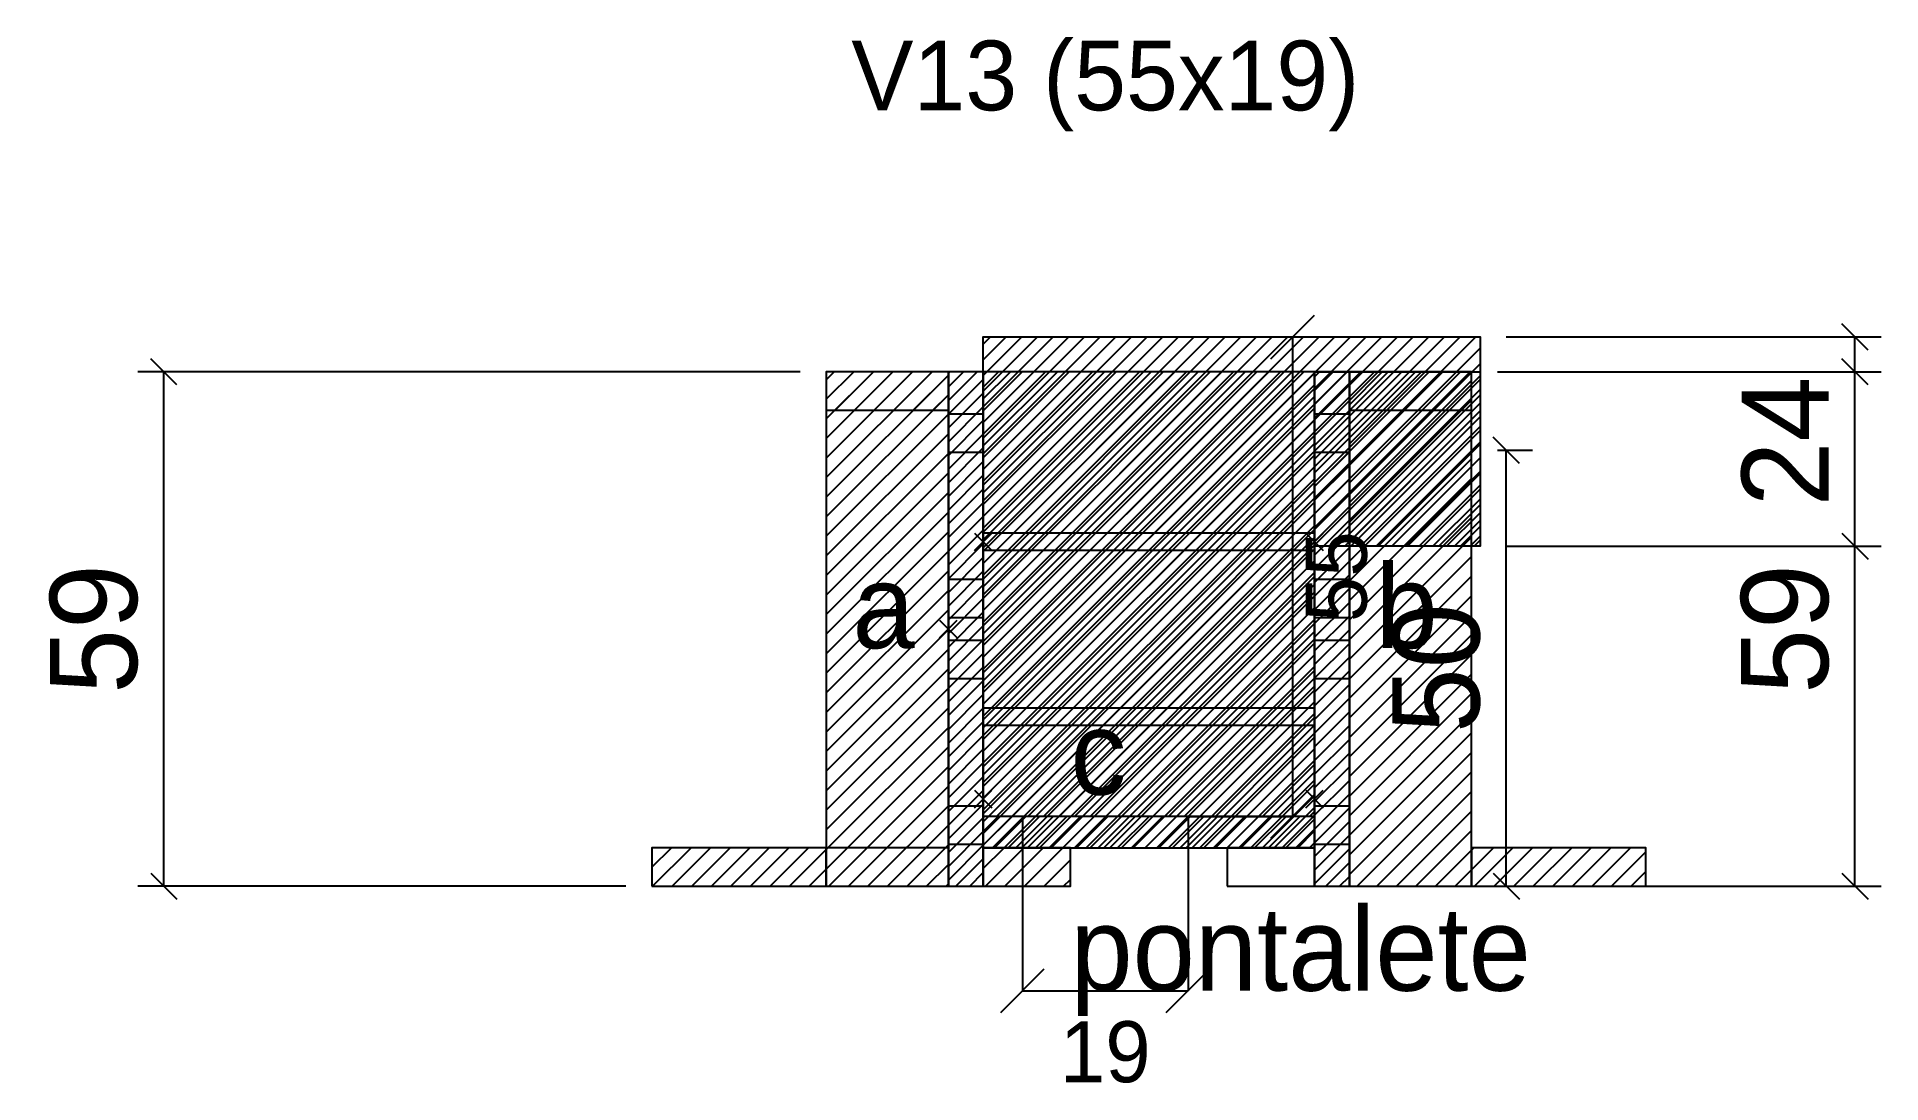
# Model space of a CAD drawing. Extents: x -28 to 184, y -173 to -53.
import ezdxf
from ezdxf.enums import TextEntityAlignment as Align

# ---------------------------------------------------------------- set-up
doc = ezdxf.new("R2010")
doc.units = 0
for name, color, linetype in [('CONCRETO', 251, 'Continuous'), ('COTA', 241, 'Continuous'), ('Cota Seção (2x)', 241, 'Continuous'), ('detalhes', 7, 'Continuous'), ('ESTRUTURACAO', 7, 'Continuous'), ('Hachura', 251, 'Continuous'), ('Madeira', 126, 'Continuous'), ('Painéis', 200, 'Continuous'), ('Texto Seção', 7, 'Continuous')]:
    doc.layers.add(name, color=color, linetype=linetype)
doc.dimstyles.new('PAINEL', dxfattribs={"dimtxt": 10, "dimasz": 3, "dimexe": 3, "dimexo": 3, "dimgap": 3, "dimtad": 1, "dimblk": 'OBLIQUE', "dimblk1": 'OBLIQUE', "dimcen": 2.5, "dimclrd": 4, "dimclre": 4, "dimclrt": 240, "dimazin": 3, "dimtfac": 1, "dimtmove": 0, "dimatfit": 3})

# ---------------------------------------------------------------- blocks, each defined once
blk = doc.blocks.new('PAR_ESQ')
for p, q in [((-1, -1), (1, 1)), ((-1, 1), (1, -1))]:
    blk.add_line(p, q)
blk = doc.blocks.new('PAR_FUNDO_ESQ')
for p, q in [((-1, -1), (1, 1)), ((-1, 1), (1, -1))]:
    blk.add_line(p, q)
blk = doc.blocks.new('PAR_FUNDO_DIR')
for p, q in [((-1, -1), (1, 1)), ((-1, 1), (1, -1))]:
    blk.add_line(p, q)
blk = doc.blocks.new('par_int_esq')
for p, q in [((-1, -1), (1, 1)), ((-1, 1), (1, -1))]:
    blk.add_line(p, q)
blk = doc.blocks.new('par_int_dir')
for p, q in [((-1, -1), (1, 1)), ((-1, 1), (1, -1))]:
    blk.add_line(p, q)
blk = doc.blocks.new('_OBLIQUE')
at = {"color": 0, "linetype": 'BYBLOCK'}
blk.add_line((-0.5, -0.5), (0.5, 0.5), dxfattribs=at)

msp = doc.modelspace()

# ---------------------------------------------------------------- hatches: boundary and pattern name
at = {"layer": 'COTA'}
h = msp.add_hatch(dxfattribs=at)
h.set_pattern_fill('ANSI31', scale=0.4)
h.paths.add_polyline_path([(81, -142), (81, -87), (138, -87), (138, -111), (119, -111), (119, -142)])
at = {"layer": 'Hachura'}
h = msp.add_hatch(dxfattribs=at)
h.set_pattern_fill('ANSI31', scale=0.5)
h.paths.add_polyline_path([(63, -150), (77, -150), (77, -91), (63, -91)])
h = msp.add_hatch(dxfattribs=at)
h.set_pattern_fill('ANSI31', scale=0.5)
h.paths.add_polyline_path([(63, -95.4), (77, -95.4), (77, -91), (63, -91)])
h = msp.add_hatch(dxfattribs=at)
h.set_pattern_fill('ANSI31', scale=0.35)
h.paths.add_polyline_path([(77, -150), (81, -150), (81, -91), (77, -91)])
h = msp.add_hatch(dxfattribs=at)
h.set_pattern_fill('ANSI31', scale=0.35)
h.paths.add_polyline_path([(119, -150), (123, -150), (123, -91), (119, -91)])
h = msp.add_hatch(dxfattribs=at)
h.set_pattern_fill('ANSI31', scale=0.35)
h.paths.add_polyline_path([(119, -91), (138, -91), (138, -111), (119, -111)])
h = msp.add_hatch(dxfattribs=at)
h.set_pattern_fill('ANSI31', scale=0.5)
h.paths.add_polyline_path([(123, -150), (137, -150), (137, -91), (123, -91)])
h = msp.add_hatch(dxfattribs=at)
h.set_pattern_fill('ANSI31', scale=0.5)
h.paths.add_polyline_path([(123, -95.4), (137, -95.4), (137, -91), (123, -91)])
h = msp.add_hatch(dxfattribs=at)
h.set_pattern_fill('ANSI31', scale=0.35)
h.paths.add_polyline_path([(81, -145.6), (119, -145.6), (119, -142), (81, -142)])
h = msp.add_hatch(dxfattribs=at)
h.set_pattern_fill('ANSI31', scale=0.5)
h.paths.add_polyline_path([(43, -150), (63, -150), (63, -145.6), (43, -145.6)])
h = msp.add_hatch(dxfattribs=at)
h.set_pattern_fill('ANSI31', scale=0.5)
h.paths.add_polyline_path([(81, -150), (91, -150), (91, -145.6), (81, -145.6)])
h = msp.add_hatch(dxfattribs=at)
h.set_pattern_fill('ANSI31', scale=0.5)
h.paths.add_polyline_path([(137, -150), (157, -150), (157, -145.6), (137, -145.6)])
at = {"layer": 'HACHURACONCRETO'}
h = msp.add_hatch(dxfattribs=at)
h.set_pattern_fill('ANSI31', scale=0.3)
h.paths.add_polyline_path([(81, -145.6), (119, -145.6), (119, -91), (81, -91)])

# ---------------------------------------------------------------- linework, layer by layer
at = {"layer": 'BARRA_ANCORAGEM'}
for p, q in [((81, -109.47), (119, -109.47)), ((81, -111.47), (81, -109.47)), ((119, -111.47), (119, -109.47)), ((81, -111.47), (119, -111.47)), ((81, -129.53), (119, -129.53)), ((81, -131.53), (81, -129.53)), ((119, -131.53), (119, -129.53)), ((81, -131.53), (119, -131.53))]:
    msp.add_line(p, q, dxfattribs=at)
at = {"layer": 'CONCRETO'}
msp.add_lwpolyline([(81, -142), (81, -87), (138, -87), (138, -111), (119, -111), (119, -142)], close=True, dxfattribs=at)
at = {"layer": 'Cota Seção (2x)'}
for p, q in [((114, -89.5), (119, -84.5)), ((104.5, -87), (116.5, -87)), ((116.5, -142), (116.5, -87)), ((114, -144.5), (119, -139.5)), ((85.5, -142), (85.5, -162)), ((104.5, -142), (116.5, -142)), ((104.5, -142), (104.5, -162)), ((83, -164.5), (88, -159.5)), ((102, -164.5), (107, -159.5)), ((85.5, -162), (104.5, -162))]:
    msp.add_line(p, q, dxfattribs=at)
at = {"layer": 'HACHURACONCRETO'}
msp.add_lwpolyline([(81, -145.6), (119, -145.6), (119, -91), (81, -91)], close=True, dxfattribs=at)
at = {"layer": 'Madeira'}
for points in [[(63, -150), (77, -150), (77, -91), (63, -91)], [(63, -95.4), (77, -95.4), (77, -91), (63, -91)], [(123, -150), (137, -150), (137, -91), (123, -91)], [(123, -95.4), (137, -95.4), (137, -91), (123, -91)], [(43, -150), (63, -150), (63, -145.6), (43, -145.6)], [(63, -150), (77, -150), (77, -145.6), (63, -145.6)], [(81, -150), (91, -150), (91, -145.6), (81, -145.6)], [(109, -150), (119, -150), (119, -145.6), (109, -145.6)], [(137, -150), (157, -150), (157, -145.6), (137, -145.6)]]:
    msp.add_lwpolyline(points, close=True, dxfattribs=at)
at = {"layer": 'Painéis'}
for points in [[(77, -150), (81, -150), (81, -91), (77, -91)], [(119, -150), (123, -150), (123, -91), (119, -91)], [(119, -91), (138, -91), (138, -111), (119, -111)], [(81, -145.6), (119, -145.6), (119, -142), (81, -142)]]:
    msp.add_lwpolyline(points, close=True, dxfattribs=at)
at = {"layer": 'SARRAFO_2_2X7'}
for p, q in [((77, -95.8), (81, -95.8)), ((77, -100.2), (77, -95.8)), ((81, -100.2), (81, -95.8)), ((119, -95.8), (123, -95.8)), ((119, -100.2), (119, -95.8)), ((123, -100.2), (123, -95.8)), ((77, -100.2), (81, -100.2)), ((119, -100.2), (123, -100.2)), ((77, -114.8), (81, -114.8)), ((77, -119.2), (77, -114.8)), ((81, -119.2), (81, -114.8)), ((119, -114.8), (123, -114.8)), ((119, -119.2), (119, -114.8)), ((123, -119.2), (123, -114.8)), ((77, -119.2), (81, -119.2)), ((119, -119.2), (123, -119.2)), ((77, -121.8), (81, -121.8)), ((77, -126.2), (77, -121.8)), ((81, -126.2), (81, -121.8)), ((119, -121.8), (123, -121.8)), ((119, -126.2), (119, -121.8)), ((123, -126.2), (123, -121.8)), ((77, -126.2), (81, -126.2)), ((119, -126.2), (123, -126.2)), ((77, -140.8), (81, -140.8)), ((77, -145.2), (77, -140.8)), ((81, -145.2), (81, -140.8)), ((119, -140.8), (123, -140.8)), ((119, -145.2), (119, -140.8)), ((123, -145.2), (123, -140.8)), ((77, -145.2), (81, -145.2)), ((119, -145.2), (123, -145.2))]:
    msp.add_line(p, q, dxfattribs=at)

# ---------------------------------------------------------------- block references
at = {"layer": 'Painéis'}
for name, p in [('par_int_esq', (81, -110.5)), ('par_int_dir', (119, -110.5)), ('PAR_ESQ', (77, -120.5)), ('PAR_FUNDO_ESQ', (81, -140)), ('PAR_FUNDO_DIR', (119, -140))]:
    msp.add_blockref(name, p, dxfattribs=at)

# ---------------------------------------------------------------- texts
at = {"layer": 'Cota Seção (2x)'}
msp.add_text('55', height=7, rotation=90, dxfattribs=at).set_placement((121.5, -114.5), align=Align.MIDDLE_CENTER)
msp.add_text('19', height=7, dxfattribs=at).set_placement((95, -169), align=Align.MIDDLE_CENTER)
at = {"layer": 'detalhes'}
for s, p in [('b', (126, -122.7)), ('a', (66, -122.7)), ('c', (91, -139.5))]:
    msp.add_text(s, height=9.6, dxfattribs=at).set_placement(p)
at = {"layer": 'ESTRUTURACAO'}
msp.add_text('pontalete', height=9.6, dxfattribs=at).set_placement((91, -162))
at = {"layer": 'Texto Seção'}
msp.add_text('V13 (55x19)', height=8, dxfattribs=at).set_placement((95, -57), align=Align.MIDDLE_CENTER)

# ---------------------------------------------------------------- dimensions: what is measured, and where the dimension line sits
at = {"layer": 'COTA'}
for base, p1, p2 in [((181, -111), (138, -111), (138, -87)), ((-13, -150), (43, -150), (63, -91)), ((181, -150), (137, -150), (137, -91)), ((141, -150), (137, -150), (137, -100))]:
    msp.add_linear_dim(base=base, p1=p1, p2=p2, angle=90, dimstyle='PAINEL', dxfattribs=at).render()

doc.saveas('drawing.dxf')
